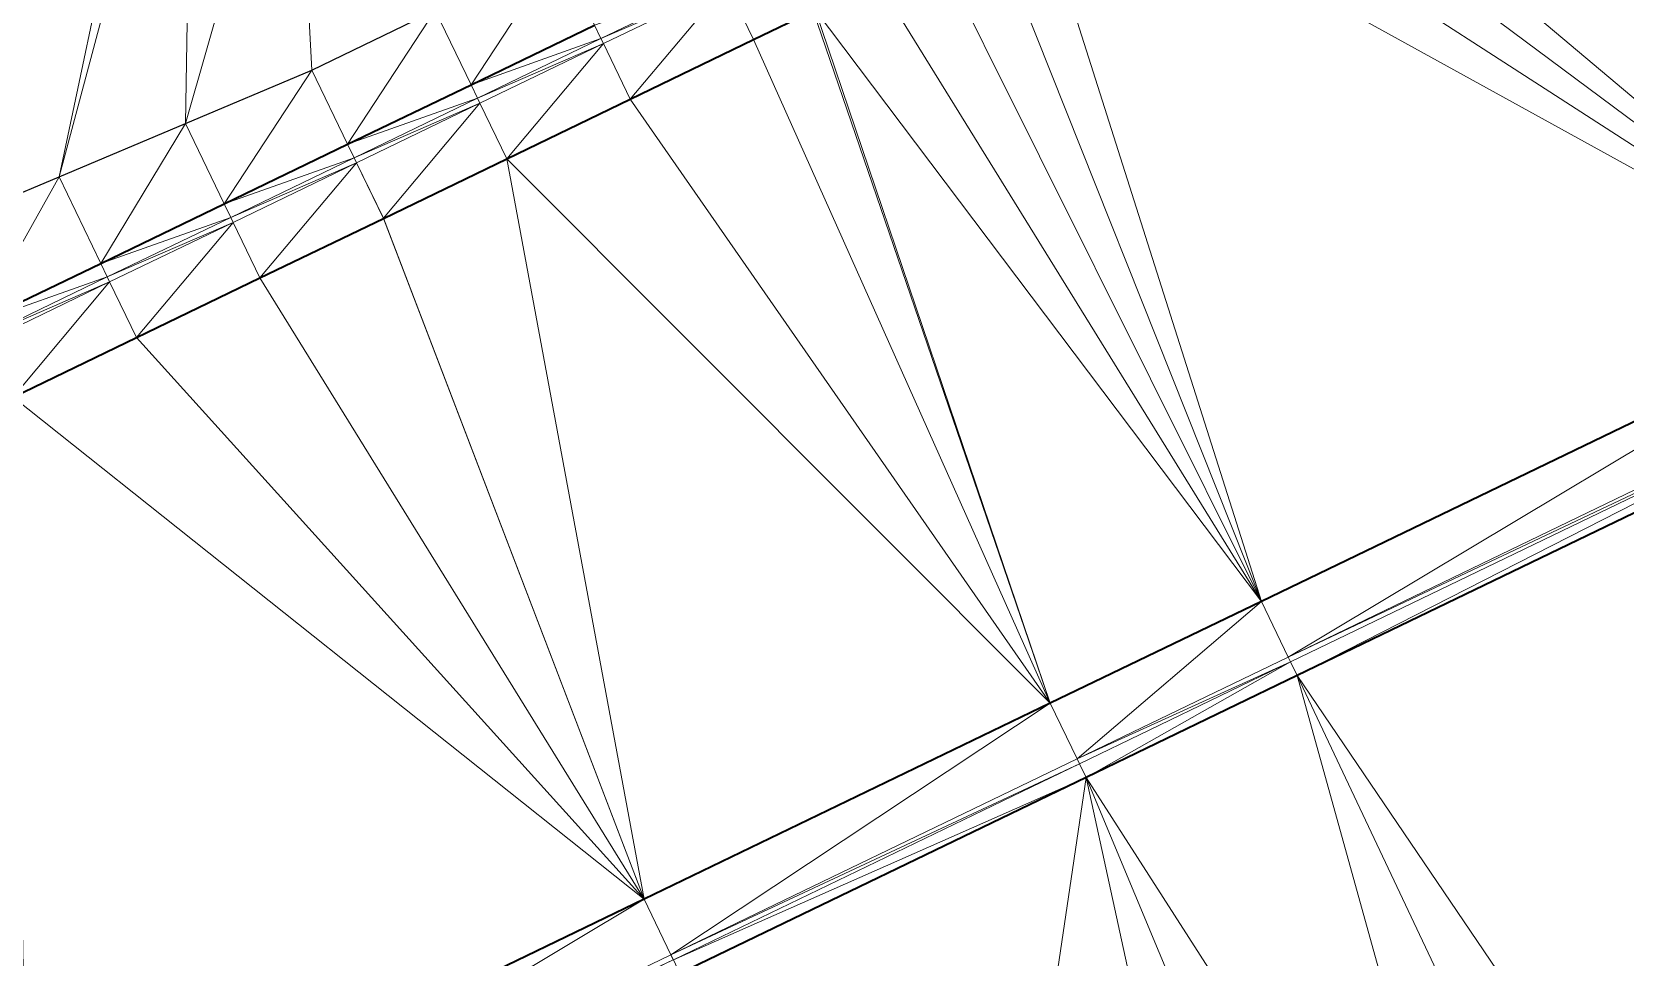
# Model space of a CAD drawing. Header units: metres. Extents: x 246428 to 246884, y 7418966 to 7419490.
# Drawn here: x 246586.55 to 246598.17, y 7419295.14 to 7419301.89 of the extents above; entities that cross this region are included whole.
import ezdxf

# ---------------------------------------------------------------- set-up
doc = ezdxf.new("R2010")
doc.units = ezdxf.units.M
doc.linetypes.add('blank name', pattern=[0])
doc.linetypes.add('HIDDEN', pattern=[9.525, 6.35, -3.175])
doc.layers.add('_12D_UNMAPPED', color=7, linetype='Continuous')
doc.layers.add('BATTER', color=250, linetype='HIDDEN', lineweight=25)
for name, color, linetype, lineweight, true_color in [('KERB_BACK', 7, 'Continuous', 35, 0x5fd2ff), ('KERB_LINE', 7, 'Continuous', 18, 0xb9b9b9), ('KERB_LIP', 7, 'Continuous', 35, 0x5fd2ff), ('KERB_TOP', 7, 'Continuous', 18, 0xb9b9b9)]:
    doc.layers.add(name, color=color, linetype=linetype, lineweight=lineweight, true_color=true_color)

msp = doc.modelspace()

# ---------------------------------------------------------------- linework, layer by layer
at = {"layer": '_12D_UNMAPPED', "color": 3, "linetype": 'blank name', "lineweight": 0}
for points in [[(246600.022, 7419299.906, 33.182), (246594.225, 7419304.777, 33.004), (246600.535, 7419307.829, 33.176)], [(246585.822, 7419300.441, 32.915), (246581.933, 7419306.161, 31.71), (246587.45, 7419304.965, 32.906)], [(246587.567, 7419304.724, 32.916), (246585.822, 7419300.441, 32.915), (246587.45, 7419304.965, 32.906)], [(246586.745, 7419300.831, 32.94), (246585.822, 7419300.441, 32.915), (246587.567, 7419304.724, 32.916)], [(246587.72, 7419304.477, 32.917), (246586.745, 7419300.831, 32.94), (246587.567, 7419304.724, 32.916)], [(246594.125, 7419304.287, 33.002), (246594.225, 7419304.777, 33.004), (246600.022, 7419299.906, 33.182)], [(246587.667, 7419301.22, 32.965), (246586.745, 7419300.831, 32.94), (246587.72, 7419304.477, 32.917)], [(246588.463, 7419303.999, 32.921), (246587.667, 7419301.22, 32.965), (246587.72, 7419304.477, 32.917)], [(246593.958, 7419303.816, 33), (246594.125, 7419304.287, 33.002), (246600.022, 7419299.906, 33.182)], [(246588.589, 7419301.609, 32.99), (246587.667, 7419301.22, 32.965), (246588.463, 7419303.999, 32.921)], [(246589.49, 7419302.044, 33.014), (246588.59, 7419301.609, 32.99), (246588.463, 7419303.999, 32.921)], [(246588.59, 7419301.609, 32.99), (246588.589, 7419301.609, 32.99), (246588.463, 7419303.999, 32.921)], [(246593.726, 7419303.374, 32.993), (246593.958, 7419303.816, 33), (246600.022, 7419299.906, 33.182)], [(246595.518, 7419297.734, 33.06), (246593.434, 7419302.968, 32.987), (246593.726, 7419303.374, 32.993)], [(246595.518, 7419297.734, 33.06), (246593.726, 7419303.374, 32.993), (246600.022, 7419299.906, 33.182)], [(246595.518, 7419297.734, 33.06), (246593.089, 7419302.608, 32.977), (246593.434, 7419302.968, 32.987)], [(246595.518, 7419297.734, 33.06), (246592.696, 7419302.299, 32.968), (246593.089, 7419302.608, 32.977)], [(246589.751, 7419301.503, 33.02), (246589.49, 7419302.044, 33.014), (246590.391, 7419302.478, 33.039)], [(246590.652, 7419301.938, 33.045), (246589.751, 7419301.503, 33.02), (246590.391, 7419302.478, 33.039)], [(246591.6, 7419302.273, 33.069), (246590.699, 7419301.839, 33.045), (246590.652, 7419301.938, 33.045)], [(246591.618, 7419302.237, 32.919), (246590.699, 7419301.839, 33.045), (246591.6, 7419302.273, 33.069)], [(246591.618, 7419302.237, 32.919), (246590.717, 7419301.803, 32.895), (246590.699, 7419301.839, 33.045)], [(246590.912, 7419301.397, 32.92), (246590.717, 7419301.803, 32.895), (246591.618, 7419302.237, 32.919)], [(246591.813, 7419301.832, 32.944), (246590.912, 7419301.397, 32.92), (246591.618, 7419302.237, 32.919)], [(246592.247, 7419302.041, 32.956), (246591.813, 7419301.832, 32.944), (246591.618, 7419302.237, 32.919)], [(246595.518, 7419297.734, 33.06), (246592.263, 7419302.049, 32.956), (246592.696, 7419302.299, 32.968)], [(246588.85, 7419301.069, 32.996), (246588.59, 7419301.609, 32.99), (246589.49, 7419302.044, 33.014)], [(246589.751, 7419301.503, 33.02), (246588.85, 7419301.069, 32.996), (246589.49, 7419302.044, 33.014)], [(246593.978, 7419296.992, 33.019), (246591.813, 7419301.832, 32.944), (246592.247, 7419302.041, 32.956)], [(246593.978, 7419296.992, 33.019), (246592.247, 7419302.041, 32.956), (246592.263, 7419302.049, 32.956)], [(246595.518, 7419297.734, 33.06), (246593.978, 7419296.992, 33.019), (246592.263, 7419302.049, 32.956)], [(246590.699, 7419301.839, 33.045), (246589.751, 7419301.503, 33.02), (246590.652, 7419301.938, 33.045)], [(246590.699, 7419301.839, 33.045), (246589.799, 7419301.404, 33.02), (246589.751, 7419301.503, 33.02)], [(246590.717, 7419301.803, 32.895), (246589.799, 7419301.404, 33.02), (246590.699, 7419301.839, 33.045)], [(246590.717, 7419301.803, 32.895), (246589.816, 7419301.368, 32.87), (246589.799, 7419301.404, 33.02)], [(246590.012, 7419300.963, 32.895), (246589.816, 7419301.368, 32.87), (246590.717, 7419301.803, 32.895)], [(246590.912, 7419301.397, 32.92), (246590.012, 7419300.963, 32.895), (246590.717, 7419301.803, 32.895)], [(246593.978, 7419296.992, 33.019), (246590.912, 7419301.397, 32.92), (246591.813, 7419301.832, 32.944)], [(246593.978, 7419296.992, 33.019), (246593.978, 7419296.992, 33.019), (246591.813, 7419301.832, 32.944)], [(246587.949, 7419300.635, 32.972), (246587.667, 7419301.22, 32.965), (246588.589, 7419301.609, 32.99)], [(246588.85, 7419301.069, 32.996), (246587.949, 7419300.635, 32.972), (246588.589, 7419301.609, 32.99)], [(246588.85, 7419301.069, 32.996), (246588.589, 7419301.609, 32.99), (246588.59, 7419301.609, 32.99)], [(246588.85, 7419301.069, 32.996), (246588.85, 7419301.069, 32.996), (246588.59, 7419301.609, 32.99)], [(246589.799, 7419301.404, 33.02), (246588.85, 7419301.069, 32.996), (246589.751, 7419301.503, 33.02)], [(246589.799, 7419301.404, 33.02), (246588.898, 7419300.97, 32.996), (246588.85, 7419301.069, 32.996)], [(246589.816, 7419301.368, 32.87), (246588.898, 7419300.97, 32.996), (246589.799, 7419301.404, 33.02)], [(246589.816, 7419301.368, 32.87), (246588.915, 7419300.934, 32.846), (246588.898, 7419300.97, 32.996)], [(246589.111, 7419300.529, 32.871), (246588.915, 7419300.934, 32.846), (246589.816, 7419301.368, 32.87)], [(246590.012, 7419300.963, 32.895), (246589.111, 7419300.529, 32.871), (246589.816, 7419301.368, 32.87)], [(246593.978, 7419296.992, 33.019), (246590.012, 7419300.963, 32.895), (246590.912, 7419301.397, 32.92)], [(246587.049, 7419300.2, 32.947), (246586.745, 7419300.831, 32.94), (246587.667, 7419301.22, 32.965)], [(246587.949, 7419300.635, 32.972), (246587.049, 7419300.2, 32.947), (246587.667, 7419301.22, 32.965)], [(246588.898, 7419300.97, 32.996), (246587.949, 7419300.635, 32.972), (246588.85, 7419301.069, 32.996)], [(246588.898, 7419300.97, 32.996), (246587.997, 7419300.535, 32.972), (246587.949, 7419300.635, 32.972)], [(246588.915, 7419300.934, 32.846), (246587.997, 7419300.535, 32.972), (246588.898, 7419300.97, 32.996)], [(246588.898, 7419300.97, 32.996), (246588.898, 7419300.97, 32.996), (246588.85, 7419301.069, 32.996)], [(246588.898, 7419300.97, 32.996), (246588.85, 7419301.069, 32.996), (246588.85, 7419301.069, 32.996)], [(246588.915, 7419300.934, 32.846), (246588.915, 7419300.934, 32.846), (246588.898, 7419300.97, 32.996)], [(246588.915, 7419300.934, 32.846), (246588.898, 7419300.97, 32.996), (246588.898, 7419300.97, 32.996)], [(246591.015, 7419295.563, 32.939), (246589.111, 7419300.529, 32.871), (246590.012, 7419300.963, 32.895)], [(246593.978, 7419296.992, 33.019), (246591.015, 7419295.563, 32.939), (246590.012, 7419300.963, 32.895)], [(246588.915, 7419300.934, 32.846), (246588.015, 7419300.499, 32.822), (246587.997, 7419300.535, 32.972)], [(246588.21, 7419300.094, 32.847), (246588.015, 7419300.499, 32.822), (246588.915, 7419300.934, 32.846)], [(246589.111, 7419300.528, 32.871), (246588.21, 7419300.094, 32.847), (246588.915, 7419300.934, 32.846)], [(246589.111, 7419300.529, 32.871), (246588.915, 7419300.934, 32.846), (246588.915, 7419300.934, 32.846)], [(246589.111, 7419300.529, 32.871), (246589.111, 7419300.528, 32.871), (246588.915, 7419300.934, 32.846)], [(246586.148, 7419299.766, 32.923), (246585.822, 7419300.441, 32.915), (246586.745, 7419300.831, 32.94)], [(246587.049, 7419300.2, 32.947), (246586.148, 7419299.766, 32.923), (246586.745, 7419300.831, 32.94)], [(246587.997, 7419300.535, 32.972), (246587.049, 7419300.2, 32.947), (246587.949, 7419300.635, 32.972)], [(246587.997, 7419300.535, 32.972), (246587.096, 7419300.101, 32.947), (246587.049, 7419300.2, 32.947)], [(246588.015, 7419300.499, 32.822), (246587.096, 7419300.101, 32.947), (246587.997, 7419300.535, 32.972)], [(246588.015, 7419300.499, 32.822), (246587.114, 7419300.065, 32.797), (246587.096, 7419300.101, 32.947)], [(246587.309, 7419299.66, 32.822), (246587.114, 7419300.065, 32.797), (246588.015, 7419300.499, 32.822)], [(246588.21, 7419300.094, 32.847), (246587.309, 7419299.66, 32.822), (246588.015, 7419300.499, 32.822)], [(246591.015, 7419295.562, 32.939), (246588.21, 7419300.094, 32.847), (246589.111, 7419300.528, 32.871)], [(246591.015, 7419295.563, 32.939), (246589.111, 7419300.528, 32.871), (246589.111, 7419300.529, 32.871)], [(246591.015, 7419295.563, 32.939), (246591.015, 7419295.562, 32.939), (246589.111, 7419300.528, 32.871)], [(246587.096, 7419300.101, 32.947), (246586.148, 7419299.766, 32.923), (246587.049, 7419300.2, 32.947)], [(246587.096, 7419300.101, 32.947), (246586.196, 7419299.667, 32.923), (246586.148, 7419299.766, 32.923)], [(246587.114, 7419300.065, 32.797), (246586.196, 7419299.667, 32.923), (246587.096, 7419300.101, 32.947)], [(246587.114, 7419300.065, 32.797), (246586.213, 7419299.631, 32.773), (246586.196, 7419299.667, 32.923)], [(246586.409, 7419299.225, 32.798), (246586.213, 7419299.631, 32.773), (246587.114, 7419300.065, 32.797)], [(246587.309, 7419299.66, 32.822), (246586.409, 7419299.225, 32.798), (246587.114, 7419300.065, 32.797)], [(246591.015, 7419295.562, 32.939), (246587.309, 7419299.66, 32.822), (246588.21, 7419300.094, 32.847)], [(246595.714, 7419297.329, 33.074), (246595.518, 7419297.734, 33.06), (246600.022, 7419299.906, 33.182)], [(246595.714, 7419297.329, 33.074), (246600.022, 7419299.906, 33.182), (246600.217, 7419299.501, 33.196)], [(246591.015, 7419295.562, 32.939), (246586.409, 7419299.225, 32.798), (246587.309, 7419299.66, 32.822)], [(246595.714, 7419297.329, 33.074), (246600.217, 7419299.501, 33.196), (246600.235, 7419299.465, 33.346)], [(246595.731, 7419297.293, 33.224), (246595.714, 7419297.329, 33.074), (246600.235, 7419299.465, 33.346)], [(246595.779, 7419297.194, 33.224), (246595.731, 7419297.293, 33.224), (246600.235, 7419299.465, 33.346)], [(246595.779, 7419297.194, 33.224), (246600.235, 7419299.465, 33.346), (246600.283, 7419299.366, 33.346)], [(246599.281, 7419292.032, 33.19), (246595.779, 7419297.194, 33.224), (246600.283, 7419299.366, 33.346)], [(246591.015, 7419295.562, 32.939), (246586.511, 7419293.391, 32.817), (246586.409, 7419299.225, 32.798)], [(246593.978, 7419296.992, 33.019), (246595.518, 7419297.734, 33.06), (246594.174, 7419296.586, 33.033)], [(246595.518, 7419297.734, 33.06), (246595.714, 7419297.329, 33.074), (246594.174, 7419296.586, 33.033)], [(246594.174, 7419296.586, 33.033), (246595.714, 7419297.329, 33.074), (246595.731, 7419297.293, 33.224)], [(246594.174, 7419296.586, 33.033), (246595.731, 7419297.293, 33.224), (246594.191, 7419296.55, 33.183)], [(246594.191, 7419296.55, 33.183), (246595.731, 7419297.293, 33.224), (246594.239, 7419296.451, 33.183)], [(246595.731, 7419297.293, 33.224), (246595.779, 7419297.194, 33.224), (246594.239, 7419296.451, 33.183)], [(246595.779, 7419297.194, 33.224), (246597.318, 7419291.654, 33.142), (246594.239, 7419296.451, 33.183)], [(246599.281, 7419292.032, 33.19), (246598.293, 7419291.873, 33.166), (246595.779, 7419297.194, 33.224)], [(246598.293, 7419291.873, 33.166), (246597.318, 7419291.654, 33.142), (246595.779, 7419297.194, 33.224)], [(246591.015, 7419295.563, 32.939), (246593.978, 7419296.992, 33.019), (246591.21, 7419295.157, 32.953)], [(246593.978, 7419296.992, 33.019), (246594.174, 7419296.586, 33.033), (246591.21, 7419295.157, 32.953)], [(246593.978, 7419296.992, 33.019), (246593.978, 7419296.992, 33.019), (246594.174, 7419296.586, 33.033)], [(246593.978, 7419296.992, 33.019), (246594.174, 7419296.586, 33.033), (246594.174, 7419296.586, 33.033)], [(246591.21, 7419295.157, 32.953), (246594.174, 7419296.586, 33.033), (246594.191, 7419296.55, 33.183)], [(246591.21, 7419295.157, 32.953), (246594.191, 7419296.55, 33.183), (246591.228, 7419295.121, 33.103)], [(246591.228, 7419295.121, 33.103), (246594.191, 7419296.55, 33.183), (246594.239, 7419296.451, 33.183)], [(246594.174, 7419296.586, 33.033), (246594.191, 7419296.55, 33.183), (246594.191, 7419296.55, 33.183)], [(246594.174, 7419296.586, 33.033), (246594.174, 7419296.586, 33.033), (246594.191, 7419296.55, 33.183)], [(246594.191, 7419296.55, 33.183), (246594.239, 7419296.451, 33.183), (246594.239, 7419296.451, 33.183)], [(246594.191, 7419296.55, 33.183), (246594.191, 7419296.55, 33.183), (246594.239, 7419296.451, 33.183)], [(246591.228, 7419295.121, 33.103), (246594.239, 7419296.451, 33.183), (246591.275, 7419295.022, 33.103)], [(246594.239, 7419296.451, 33.183), (246593.382, 7419290.654, 33.054), (246591.275, 7419295.022, 33.103)], [(246595.418, 7419291.034, 33.093), (246593.382, 7419290.654, 33.054), (246594.239, 7419296.451, 33.183)], [(246597.318, 7419291.654, 33.142), (246596.358, 7419291.374, 33.117), (246594.239, 7419296.451, 33.183)], [(246594.239, 7419296.451, 33.183), (246596.358, 7419291.374, 33.117), (246594.239, 7419296.451, 33.183)], [(246596.358, 7419291.374, 33.117), (246595.418, 7419291.034, 33.093), (246594.239, 7419296.451, 33.183)], [(246586.707, 7419292.985, 32.831), (246586.511, 7419293.391, 32.817), (246591.015, 7419295.562, 32.939)], [(246586.707, 7419292.985, 32.831), (246591.015, 7419295.562, 32.939), (246591.21, 7419295.157, 32.953)], [(246591.015, 7419295.562, 32.939), (246591.015, 7419295.563, 32.939), (246591.21, 7419295.157, 32.953)], [(246591.015, 7419295.563, 32.939), (246591.21, 7419295.157, 32.953), (246591.21, 7419295.157, 32.953)], [(246586.707, 7419292.985, 32.831), (246591.21, 7419295.157, 32.953), (246591.227, 7419295.121, 33.103)], [(246591.21, 7419295.157, 32.953), (246591.21, 7419295.157, 32.953), (246591.227, 7419295.121, 33.103)], [(246591.21, 7419295.157, 32.953), (246591.228, 7419295.121, 33.103), (246591.227, 7419295.121, 33.103)]]:
    msp.add_3dface(points, dxfattribs=at)
at = {"layer": 'BATTER'}
msp.add_polyline3d([(246585.822, 7419300.441, 32.915), (246586.745, 7419300.831, 32.94), (246587.667, 7419301.22, 32.965), (246588.589, 7419301.609, 32.99), (246588.59, 7419301.609, 32.99), (246589.49, 7419302.044, 33.014)], dxfattribs=at)
at = {"layer": 'KERB_BACK'}
for points in [[(246586.148, 7419299.766, 32.923), (246587.049, 7419300.2, 32.947), (246587.949, 7419300.635, 32.972), (246588.85, 7419301.069, 32.996), (246588.85, 7419301.069, 32.996), (246589.751, 7419301.503, 33.02), (246590.652, 7419301.938, 33.045)], [(246600.283, 7419299.366, 33.346), (246595.779, 7419297.194, 33.224), (246594.239, 7419296.451, 33.183), (246594.239, 7419296.451, 33.183), (246591.275, 7419295.022, 33.103), (246591.275, 7419295.022, 33.103), (246586.772, 7419292.85, 32.981), (246586.772, 7419292.85, 32.981), (246582.268, 7419290.678, 32.859), (246580.848, 7419289.994, 32.821), (246580.446, 7419289.808, 32.81), (246580.446, 7419289.808, 32.81), (246579.965, 7419289.605, 32.788), (246579.476, 7419289.42, 32.765), (246578.981, 7419289.254, 32.742), (246578.48, 7419289.106, 32.72), (246578.48, 7419289.106, 32.72), (246577.463, 7419288.868, 32.693), (246576.431, 7419288.706, 32.665)]]:
    msp.add_polyline3d(points, dxfattribs=at)
at = {"layer": 'KERB_LINE'}
for points in [[(246586.213, 7419299.631, 32.773), (246587.114, 7419300.065, 32.797), (246588.015, 7419300.499, 32.822), (246588.915, 7419300.934, 32.846), (246588.915, 7419300.934, 32.846), (246589.816, 7419301.368, 32.87), (246590.717, 7419301.803, 32.895), (246591.618, 7419302.237, 32.919)], [(246600.217, 7419299.501, 33.196), (246595.714, 7419297.329, 33.074), (246594.174, 7419296.586, 33.033), (246594.174, 7419296.586, 33.033), (246591.21, 7419295.157, 32.953), (246591.21, 7419295.157, 32.953), (246586.707, 7419292.985, 32.831), (246586.706, 7419292.985, 32.831), (246582.203, 7419290.813, 32.709), (246580.783, 7419290.129, 32.671), (246580.386, 7419289.945, 32.66), (246580.385, 7419289.945, 32.66), (246579.909, 7419289.744, 32.638), (246579.426, 7419289.561, 32.615), (246578.936, 7419289.397, 32.592), (246578.44, 7419289.251, 32.57), (246578.44, 7419289.251, 32.57), (246577.434, 7419289.015, 32.543), (246576.413, 7419288.855, 32.515)]]:
    msp.add_polyline3d(points, dxfattribs=at)
at = {"layer": 'KERB_LIP'}
for points in [[(246586.409, 7419299.225, 32.798), (246587.309, 7419299.66, 32.822), (246588.21, 7419300.094, 32.847), (246589.111, 7419300.528, 32.871), (246589.111, 7419300.529, 32.871), (246590.012, 7419300.963, 32.895), (246590.912, 7419301.397, 32.92), (246591.813, 7419301.832, 32.944), (246592.247, 7419302.041, 32.956)], [(246600.022, 7419299.906, 33.182), (246595.518, 7419297.734, 33.06), (246593.978, 7419296.992, 33.019), (246593.978, 7419296.992, 33.019), (246591.015, 7419295.563, 32.939), (246591.015, 7419295.562, 32.939), (246586.511, 7419293.391, 32.817), (246586.511, 7419293.391, 32.817), (246582.007, 7419291.219, 32.695), (246580.588, 7419290.534, 32.657), (246580.203, 7419290.356, 32.646), (246580.203, 7419290.356, 32.646), (246579.742, 7419290.162, 32.633), (246579.275, 7419289.985, 32.621), (246578.801, 7419289.826, 32.608), (246578.321, 7419289.685, 32.595), (246578.321, 7419289.685, 32.595), (246577.348, 7419289.456, 32.568), (246576.36, 7419289.302, 32.54)]]:
    msp.add_polyline3d(points, dxfattribs=at)
at = {"layer": 'KERB_TOP'}
for points in [[(246586.196, 7419299.667, 32.923), (246587.096, 7419300.101, 32.947), (246587.997, 7419300.535, 32.972), (246588.898, 7419300.97, 32.996), (246588.898, 7419300.97, 32.996), (246589.799, 7419301.404, 33.02), (246590.699, 7419301.839, 33.045), (246591.6, 7419302.273, 33.069)], [(246600.235, 7419299.465, 33.346), (246595.731, 7419297.293, 33.224), (246594.191, 7419296.55, 33.183), (246594.191, 7419296.55, 33.183), (246591.228, 7419295.121, 33.103), (246591.227, 7419295.121, 33.103), (246586.724, 7419292.949, 32.981), (246586.724, 7419292.949, 32.981), (246582.22, 7419290.777, 32.859), (246580.8, 7419290.093, 32.821), (246580.402, 7419289.908, 32.81), (246580.402, 7419289.908, 32.81), (246579.924, 7419289.707, 32.788), (246579.439, 7419289.524, 32.765), (246578.948, 7419289.359, 32.742), (246578.451, 7419289.212, 32.72), (246578.451, 7419289.212, 32.72), (246577.442, 7419288.975, 32.693), (246576.418, 7419288.815, 32.665)]]:
    msp.add_polyline3d(points, dxfattribs=at)

doc.saveas('drawing.dxf')
